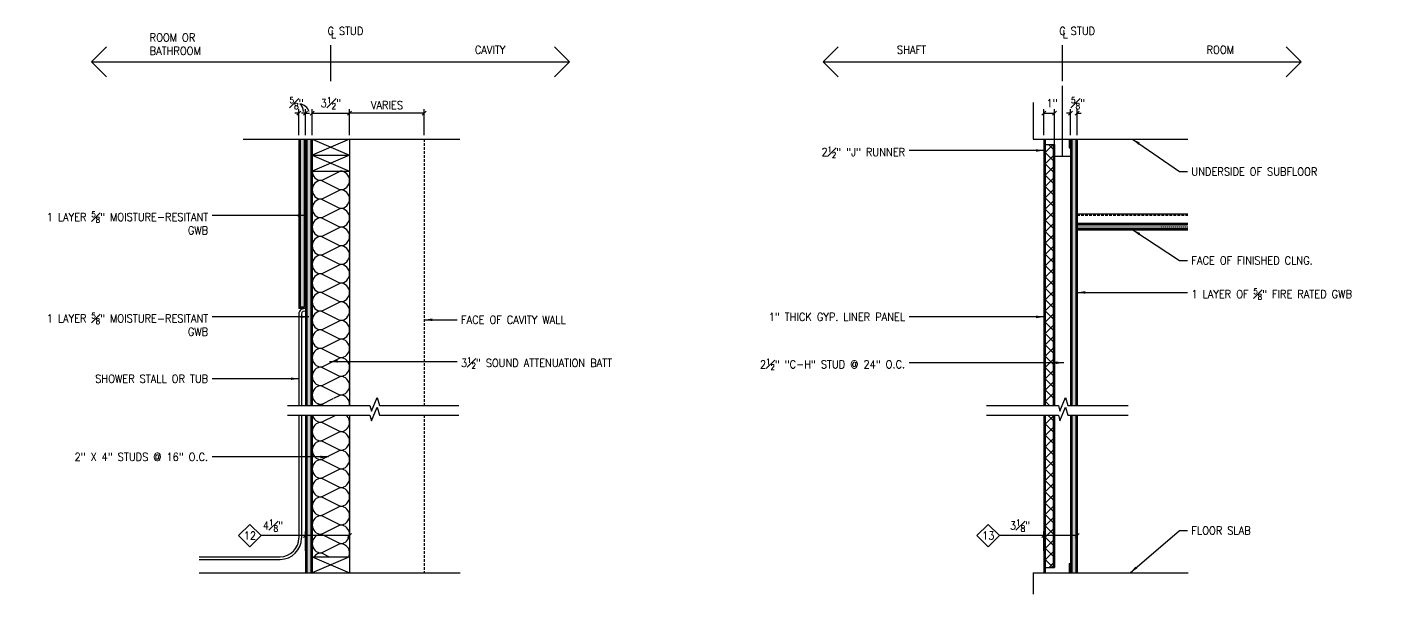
# Model space of a CAD drawing. Header units: inches. Extents: x 14 to 347, y 32 to 277.
# Drawn here: x 154.4 to 280.8, y 32.3 to 85.5 of the extents above; entities that cross this region are included whole.
import ezdxf
from ezdxf.enums import TextEntityAlignment as Align

# ---------------------------------------------------------------- set-up
doc = ezdxf.new("R2010")
doc.units = ezdxf.units.IN
doc.header["$LTSCALE"] = 0.5
doc.header["$MEASUREMENT"] = 0
doc.linetypes.add('DASHED', pattern=[0.75, 0.5, -0.25])
for name, color, linetype in [('A-ANNO-DIMS', 7, 'Continuous'), ('A-ANNO-NOTE', 7, 'Continuous'), ('A-ANNO-SYMB', 7, 'Continuous'), ('A-DETL-MCUT', 2, 'Continuous'), ('A-DETL-PATT', 8, 'Continuous')]:
    doc.layers.add(name, color=color, linetype=linetype)
doc.styles.add('NOTE', font='romans.shx', dxfattribs={"width": 0.9})
doc.dimstyles.new('NOTE8', dxfattribs={"dimscale": 8, "dimtxt": 0.09375, "dimasz": 0.046875, "dimexe": 0.046875, "dimexo": 0.046875, "dimgap": 0.046875, "dimtad": 1, "dimdec": 4, "dimzin": 0, "dimdsep": 46, "dimlunit": 4, "dimtxsty": 'NOTE', "dimblk": 'OBLIQUE', "dimcen": 0.09, "dimadec": 0, "dimazin": 0, "dimtfac": 0.75, "dimtdec": 4, "dimtofl": 0, "dimtmove": 2, "dimatfit": 3, "dimldrblk": 'OBLIQUE', "dimfxl": 0, "dimfrac": 1, "dimtolj": 1, "dimtzin": 0, "dimarcsym": 0})
doc.dimstyles.new('TEXT8', dxfattribs={"dimscale": 8, "dimtxt": 0.09375, "dimasz": 0.09375, "dimexe": 0.046875, "dimexo": 0.046875, "dimgap": 0.046875, "dimtad": 0, "dimdec": 4, "dimzin": 0, "dimdsep": 46, "dimlunit": 4, "dimtxsty": 'NOTE', "dimcen": 0.09, "dimadec": 0, "dimazin": 0, "dimtfac": 0.75, "dimtdec": 4, "dimtofl": 0, "dimtmove": 2, "dimatfit": 3, "dimfxl": 0, "dimfrac": 1, "dimtolj": 1, "dimtzin": 0, "dimarcsym": 0})

# ---------------------------------------------------------------- blocks, each defined once
blk = doc.blocks.new('_Oblique')
at = {"color": 0, "lineweight": -2}
blk.add_line((-0.5, -0.5), (0.5, 0.5), dxfattribs=at)
blk = doc.blocks.new('*D55')
at = {"layer": 'A-ANNO-DIMS', "color": 0, "lineweight": -2}
for p, q in [((180.47, 36.38), (180.47, 38.17)), ((184.6, 37.91), (184.6, 38.17)), ((184.6, 37.79), (180.47, 37.79))]:
    blk.add_line(p, q, dxfattribs=at)
at = {"layer": 'Defpoints', "color": 0}
for p in [(180.47, 37.79), (184.6, 37.53), (180.47, 36.01)]:
    blk.add_point(p, dxfattribs=at)
at = {"layer": 'A-ANNO-DIMS', "color": 0, "lineweight": -2, "xscale": 0.375, "yscale": 0.375, "zscale": 0.375, "rotation": 180}
blk.add_blockref('_Oblique', (180.47, 37.79), dxfattribs=at)
at = {"layer": 'A-ANNO-DIMS', "color": 0, "lineweight": -2, "xscale": 0.375, "yscale": 0.375, "zscale": 0.375}
blk.add_blockref('_Oblique', (184.6, 37.79), dxfattribs=at)
at = {"layer": 'A-ANNO-DIMS', "color": 0, "insert": (177.42, 38.73), "char_height": 0.75, "attachment_point": 5, "style": 'NOTE'}
blk.add_mtext('\\A1;4{\\H0.750000x;\\S1#8;}"', dxfattribs=at)
blk = doc.blocks.new('*D58')
at = {"layer": 'A-ANNO-DIMS', "color": 0, "lineweight": -2}
for p, q in [((184.6, 77.07), (184.6, 77.78)), ((191.6, 77.41), (184.6, 77.41)), ((191.6, 75.35), (191.6, 77.78))]:
    blk.add_line(p, q, dxfattribs=at)
at = {"layer": 'Defpoints', "color": 0}
for p in [(184.6, 77.41), (184.6, 76.69), (191.6, 74.98)]:
    blk.add_point(p, dxfattribs=at)
at = {"layer": 'A-ANNO-DIMS', "color": 0, "lineweight": -2, "xscale": 0.375, "yscale": 0.375, "zscale": 0.375, "rotation": 180}
blk.add_blockref('_Oblique', (184.6, 77.41), dxfattribs=at)
at = {"layer": 'A-ANNO-DIMS', "color": 0, "lineweight": -2, "xscale": 0.375, "yscale": 0.375, "zscale": 0.375}
blk.add_blockref('_Oblique', (191.6, 77.41), dxfattribs=at)
at = {"layer": 'A-ANNO-DIMS', "color": 0, "insert": (188.1, 78.16), "char_height": 0.75, "attachment_point": 5, "style": 'NOTE'}
blk.add_mtext('\\A1;VARIES', dxfattribs=at)
blk = doc.blocks.new('*D57')
at = {"layer": 'A-ANNO-DIMS', "color": 0, "lineweight": -2}
for p, q in [((180.47, 77.41), (180.1, 77.41)), ((180.47, 75.35), (180.47, 77.78)), ((181.1, 75.35), (181.1, 77.78)), ((181.1, 77.41), (181.47, 77.41))]:
    blk.add_line(p, q, dxfattribs=at)
at = {"layer": 'Defpoints', "color": 0}
for p in [(181.1, 77.41), (180.47, 74.98), (181.1, 74.98)]:
    blk.add_point(p, dxfattribs=at)
at = {"layer": 'A-ANNO-DIMS', "color": 0, "lineweight": -2, "xscale": 0.375, "yscale": 0.375, "zscale": 0.375}
blk.add_blockref('_Oblique', (180.47, 77.41), dxfattribs=at)
at = {"layer": 'A-ANNO-DIMS', "color": 0, "lineweight": -2, "xscale": 0.375, "yscale": 0.375, "zscale": 0.375, "rotation": 180}
blk.add_blockref('_Oblique', (181.1, 77.41), dxfattribs=at)
blk = doc.blocks.new('*D56')
at = {"layer": 'A-ANNO-DIMS', "color": 0, "lineweight": -2}
for p, q in [((181.1, 75.35), (181.1, 77.78)), ((181.1, 77.41), (184.6, 77.41)), ((184.6, 75.35), (184.6, 77.78))]:
    blk.add_line(p, q, dxfattribs=at)
at = {"layer": 'Defpoints', "color": 0}
for p in [(184.6, 77.41), (181.1, 74.98), (184.6, 74.98)]:
    blk.add_point(p, dxfattribs=at)
at = {"layer": 'A-ANNO-DIMS', "color": 0, "lineweight": -2, "xscale": 0.375, "yscale": 0.375, "zscale": 0.375, "rotation": 180}
blk.add_blockref('_Oblique', (181.1, 77.41), dxfattribs=at)
at = {"layer": 'A-ANNO-DIMS', "color": 0, "lineweight": -2, "xscale": 0.375, "yscale": 0.375, "zscale": 0.375}
blk.add_blockref('_Oblique', (184.6, 77.41), dxfattribs=at)
at = {"layer": 'A-ANNO-DIMS', "color": 0, "insert": (182.85, 78.35), "char_height": 0.75, "attachment_point": 5, "style": 'NOTE'}
blk.add_mtext('\\A1;3{\\H0.750000x;\\S1#2;}"', dxfattribs=at)
blk = doc.blocks.new('*D59')
at = {"layer": 'A-ANNO-DIMS', "color": 0, "lineweight": -2}
for p, q in [((179.85, 77.41), (179.47, 77.41)), ((179.85, 75.35), (179.85, 77.78)), ((180.47, 75.35), (180.47, 77.78)), ((180.47, 77.41), (180.85, 77.41))]:
    blk.add_line(p, q, dxfattribs=at)
at = {"layer": 'Defpoints', "color": 0}
for p in [(180.47, 77.41), (179.85, 74.98), (180.47, 74.98)]:
    blk.add_point(p, dxfattribs=at)
at = {"layer": 'A-ANNO-DIMS', "color": 0, "lineweight": -2, "xscale": 0.375, "yscale": 0.375, "zscale": 0.375}
blk.add_blockref('_Oblique', (179.85, 77.41), dxfattribs=at)
at = {"layer": 'A-ANNO-DIMS', "color": 0, "lineweight": -2, "xscale": 0.375, "yscale": 0.375, "zscale": 0.375, "rotation": 180}
blk.add_blockref('_Oblique', (180.47, 77.41), dxfattribs=at)
at = {"layer": 'A-ANNO-DIMS', "color": 0, "insert": (179.63, 78.35), "char_height": 0.75, "attachment_point": 5, "style": 'NOTE'}
blk.add_mtext('\\A1;{\\H0.750000x;\\S5#8;}"', dxfattribs=at)
blk = doc.blocks.new('*D60')
at = {"layer": 'A-ANNO-DIMS', "color": 0, "lineweight": -2}
for p, q in [((249.65, 36.38), (249.65, 38.17)), ((252.78, 37.91), (252.78, 38.17)), ((252.78, 37.79), (249.65, 37.79))]:
    blk.add_line(p, q, dxfattribs=at)
at = {"layer": 'Defpoints', "color": 0}
for p in [(249.65, 37.79), (252.78, 37.53), (249.65, 36.01)]:
    blk.add_point(p, dxfattribs=at)
at = {"layer": 'A-ANNO-DIMS', "color": 0, "lineweight": -2, "xscale": 0.375, "yscale": 0.375, "zscale": 0.375, "rotation": 180}
blk.add_blockref('_Oblique', (249.65, 37.79), dxfattribs=at)
at = {"layer": 'A-ANNO-DIMS', "color": 0, "lineweight": -2, "xscale": 0.375, "yscale": 0.375, "zscale": 0.375}
blk.add_blockref('_Oblique', (252.78, 37.79), dxfattribs=at)
at = {"layer": 'A-ANNO-DIMS', "color": 0, "insert": (247.41, 38.73), "char_height": 0.75, "attachment_point": 5, "style": 'NOTE'}
blk.add_mtext('\\A1;3{\\H0.750000x;\\S1#8;}"', dxfattribs=at)
blk = doc.blocks.new('*D62')
at = {"layer": 'A-ANNO-DIMS', "color": 0, "lineweight": -2}
for p, q in [((249.65, 75.35), (249.65, 77.78)), ((249.65, 77.41), (250.65, 77.41)), ((250.65, 74.42), (250.65, 77.78))]:
    blk.add_line(p, q, dxfattribs=at)
at = {"layer": 'Defpoints', "color": 0}
for p in [(250.65, 77.41), (249.65, 74.98), (250.65, 74.04)]:
    blk.add_point(p, dxfattribs=at)
at = {"layer": 'A-ANNO-DIMS', "color": 0, "lineweight": -2, "xscale": 0.375, "yscale": 0.375, "zscale": 0.375, "rotation": 180}
blk.add_blockref('_Oblique', (249.65, 77.41), dxfattribs=at)
at = {"layer": 'A-ANNO-DIMS', "color": 0, "lineweight": -2, "xscale": 0.375, "yscale": 0.375, "zscale": 0.375}
blk.add_blockref('_Oblique', (250.65, 77.41), dxfattribs=at)
at = {"layer": 'A-ANNO-DIMS', "color": 0, "insert": (250.42, 78.35), "char_height": 0.75, "attachment_point": 5, "style": 'NOTE'}
blk.add_mtext('\\A1;1"', dxfattribs=at)
blk = doc.blocks.new('*D61')
at = {"layer": 'A-ANNO-DIMS', "color": 0, "lineweight": -2}
for p, q in [((252.15, 77.41), (251.78, 77.41)), ((252.15, 75.35), (252.15, 77.78)), ((252.78, 75.35), (252.78, 77.78)), ((252.78, 77.41), (253.15, 77.41))]:
    blk.add_line(p, q, dxfattribs=at)
at = {"layer": 'Defpoints', "color": 0}
for p in [(252.78, 77.41), (252.15, 74.98), (252.78, 74.98)]:
    blk.add_point(p, dxfattribs=at)
at = {"layer": 'A-ANNO-DIMS', "color": 0, "lineweight": -2, "xscale": 0.375, "yscale": 0.375, "zscale": 0.375}
blk.add_blockref('_Oblique', (252.15, 77.41), dxfattribs=at)
at = {"layer": 'A-ANNO-DIMS', "color": 0, "lineweight": -2, "xscale": 0.375, "yscale": 0.375, "zscale": 0.375, "rotation": 180}
blk.add_blockref('_Oblique', (252.78, 77.41), dxfattribs=at)
at = {"layer": 'A-ANNO-DIMS', "color": 0, "insert": (252.85, 78.35), "char_height": 0.75, "attachment_point": 5, "style": 'NOTE'}
blk.add_mtext('\\A1;{\\H0.750000x;\\S5#8;}"', dxfattribs=at)
blk = doc.blocks.new('IDENYQ1')
blk.add_lwpolyline([(0, -1.06), (1.06, 0), (0, 1.06), (-1.06, 0)], close=True)
at = {"style": 'NOTE', "width": 0.9}
blk.add_attdef('#', text='', height=0.75, dxfattribs=at).set_placement((0, 0), align=Align.MIDDLE)
blk = doc.blocks.new('TT')
for q in [(-1.41, 1.41), (-1.41, -1.41)]:
    blk.add_line((0, 0), q)

msp = doc.modelspace()

# ---------------------------------------------------------------- hatches: boundary and pattern name
at = {"layer": 'A-DETL-PATT'}
h = msp.add_hatch(dxfattribs=at)
h.set_pattern_fill('DOTS', color=256, scale=3, style=0)
h.paths.add_polyline_path([(180.97174, 49.08089), (180.59674, 49.08089), (180.59674, 34.31403), (180.97174, 34.31403)])
h.paths.add_polyline_path([(180.97174, 74.97513), (180.59674, 74.97513), (180.59674, 49.99006), (180.97174, 49.99006)])
h.paths.add_polyline_path([(180.34674, 74.97513), (179.97174, 74.97513), (179.97174, 59.20735), (180.34674, 59.20735)])
h = msp.add_hatch(dxfattribs=at)
h.set_pattern_fill('DOTS', color=256, scale=3, style=0)
h.paths.add_polyline_path([(252.65261, 49.08089), (252.27761, 49.08089), (252.27761, 34.31403), (252.65261, 34.31403)])
h.paths.add_polyline_path([(252.65261, 74.97513), (252.27761, 74.97513), (252.27761, 49.99006), (252.65261, 49.99006)])
h = msp.add_hatch(dxfattribs=at)
h.set_pattern_fill('NET', color=256, scale=6, angle=45, style=0)
h.paths.add_polyline_path([(250.52761, 49.08089), (249.77761, 49.08089), (249.77761, 34.81403), (250.52761, 34.81403)])
h.paths.add_polyline_path([(250.52761, 74.47513), (249.77761, 74.47513), (249.77761, 49.99006), (250.52761, 49.99006)])
h = msp.add_hatch(dxfattribs=at)
h.set_pattern_fill('DOTS', color=256, scale=3, style=0)
h.paths.add_polyline_path([(263.11732, 66.97513), (252.77761, 66.97513), (252.77761, 66.60013), (263.11732, 66.60013)])

# ---------------------------------------------------------------- linework, layer by layer
at = {"layer": 'A-ANNO-DIMS'}
for p, q in [((180.47174, 37.79135), (176.31944, 37.79135)), ((249.65261, 37.79135), (245.50031, 37.79135))]:
    msp.add_line(p, q, dxfattribs=at)
for centre, radius, start, end in [((179.4658, 77.60674), 0.8124, 357.3599038, 54.8893614), ((179.79218, 77.18955), 1.0909, 19.5565059, 82.5802918)]:
    msp.add_arc(centre, radius, start, end, dxfattribs=at)
at = {"layer": 'A-ANNO-NOTE'}
for p, q in [((182.84674, 80.4211), (182.84674, 83.78005)), ((251.40261, 80.4211), (251.40261, 83.78005)), ((160.40858, 82.22513), (205.20252, 82.22513)), ((228.96445, 82.22513), (273.75839, 82.22513)), ((251.40261, 73.37047), (251.40261, 79.98653)), ((250.65261, 73.37047), (252.15261, 73.37047))]:
    msp.add_line(p, q, dxfattribs=at)
at = {"layer": 'A-ANNO-SYMB'}
for p, q in [((178.77066, 49.99006), (186.50133, 49.99006)), ((187.39347, 49.99006), (194.83756, 49.99006)), ((244.27001, 49.99006), (251.00068, 49.99006)), ((251.89283, 49.99006), (257.55083, 49.99006)), ((178.77066, 49.08089), (186.50133, 49.08089)), ((187.39347, 49.08089), (194.83756, 49.08089)), ((244.27001, 49.08089), (251.00068, 49.08089)), ((251.89283, 49.08089), (257.55083, 49.08089)), ((180.47174, 37.79135), (176.31944, 37.79135)), ((249.65261, 37.79135), (245.50031, 37.79135))]:
    msp.add_line(p, q, dxfattribs=at)
for points in [[(186.50133, 49.99006), (186.64699, 49.46062), (187.17499, 50.75165), (187.39347, 49.99006)], [(251.00068, 49.99006), (251.14634, 49.46062), (251.67434, 50.75165), (251.89283, 49.99006)], [(186.50133, 49.08089), (186.64699, 48.55145), (187.17499, 49.84248), (187.39347, 49.08089)], [(251.00068, 49.08089), (251.14634, 48.55145), (251.67434, 49.84248), (251.89283, 49.08089)]]:
    msp.add_lwpolyline(points, dxfattribs=at)
at = {"layer": 'A-DETL-MCUT'}
for p, q in [((248.65261, 78.39517), (248.65261, 74.97513)), ((174.6379, 74.97513), (194.93644, 74.97513)), ((179.84674, 74.97513), (179.84674, 59.08235)), ((179.97174, 74.97513), (179.97174, 59.20735)), ((180.34674, 74.97513), (180.34674, 59.20735)), ((180.47174, 74.97513), (180.47174, 49.99006)), ((180.59674, 74.97513), (180.59674, 49.99006)), ((180.97174, 74.97513), (180.97174, 49.99006)), ((181.09674, 74.97513), (181.09674, 49.99006)), ((181.09674, 74.97513), (184.59674, 73.47513)), ((184.59674, 74.97513), (181.09674, 73.47513)), ((184.59674, 74.97513), (184.59674, 49.99006)), ((248.65261, 74.97513), (263.11732, 74.97513)), ((249.65261, 74.97513), (249.65261, 49.99006)), ((249.77761, 74.97513), (249.77761, 49.99006)), ((252.02761, 74.97513), (252.02761, 74.14908)), ((252.15261, 74.97513), (252.15261, 49.99006)), ((252.27761, 74.97513), (252.27761, 49.99006)), ((252.65261, 74.97513), (252.65261, 49.99006)), ((252.77761, 74.97513), (252.77761, 49.99006)), ((181.09674, 73.47513), (184.59674, 73.47513)), ((184.59674, 73.47513), (181.09674, 71.97513)), ((181.09674, 73.47513), (184.59674, 71.97513)), ((249.65261, 74.47513), (250.65261, 74.47513)), ((250.52761, 74.47513), (250.52761, 49.99006)), ((250.65261, 74.47513), (250.65261, 49.99006)), ((252.02761, 74.14908), (252.15261, 74.14908)), ((181.09674, 71.97513), (184.59674, 71.97513)), ((252.77761, 67.97513), (263.11732, 67.97513)), ((252.77761, 67.10013), (263.11732, 67.10013)), ((252.77761, 66.97513), (263.11732, 66.97513)), ((252.77761, 66.60013), (263.11732, 66.60013)), ((252.77761, 66.47513), (263.11732, 66.47513)), ((180.47174, 59.08235), (179.84674, 59.08235)), ((179.84674, 58.58235), (179.84674, 49.99006)), ((180.34674, 59.20735), (179.97174, 59.20735)), ((180.09674, 58.58235), (180.09674, 49.99006)), ((179.84674, 49.08089), (179.84674, 37.56403)), ((180.09674, 49.08089), (180.09674, 37.56403)), ((180.47174, 49.08089), (180.47174, 34.31403)), ((180.59674, 49.08089), (180.59674, 34.31403)), ((180.97174, 49.08089), (180.97174, 34.31403)), ((181.09674, 49.08089), (181.09674, 34.31403)), ((184.59674, 49.08089), (184.59674, 34.31403)), ((249.65261, 49.08089), (249.65261, 34.31403)), ((249.77761, 49.08089), (249.77761, 34.31403)), ((250.52761, 49.08089), (250.52761, 34.81403)), ((250.65261, 49.08089), (250.65261, 34.81403)), ((252.15261, 49.08089), (252.15261, 34.31403)), ((252.27761, 49.08089), (252.27761, 34.31403)), ((252.65261, 49.08089), (252.65261, 34.31403)), ((252.77761, 49.08089), (252.77761, 34.31403)), ((170.50506, 35.81403), (178.09674, 35.81403)), ((170.50506, 35.56403), (178.09674, 35.56403)), ((181.09674, 35.81403), (184.59674, 34.31403)), ((184.59674, 35.81403), (181.09674, 34.31403)), ((181.09674, 35.81403), (184.59674, 35.81403)), ((170.50506, 34.31403), (194.97294, 34.31403)), ((248.65261, 34.31403), (263.15381, 34.31403)), ((248.65261, 34.31403), (248.65261, 32.31403)), ((249.65261, 34.81403), (250.65261, 34.81403)), ((252.02761, 35.16929), (252.02761, 34.31403)), ((252.02761, 35.16929), (252.15261, 35.16929))]:
    msp.add_line(p, q, dxfattribs=at)
at = {"layer": 'A-DETL-MCUT', "linetype": 'DASHED'}
for p, q in [((191.59674, 74.97513), (191.59674, 49.99006)), ((252.77761, 67.85013), (263.11732, 67.85013)), ((191.59674, 49.08089), (191.59674, 34.31403))]:
    msp.add_line(p, q, dxfattribs=at)
at = {"layer": 'A-DETL-MCUT'}
for centre, radius, start, end in [((180.34674, 58.58235), 0.5, 75.5224878, 180), ((180.34674, 58.58235), 0.25, 60, 180), ((178.09674, 37.56403), 2, 270, 360), ((178.09674, 37.56403), 1.75, 270, 360)]:
    msp.add_arc(centre, radius, start, end, dxfattribs=at)
at = {"layer": 'A-DETL-PATT'}
for p, q in [((181.97174, 71.10013), (183.72174, 71.97513)), ((181.97174, 71.10013), (183.72174, 70.22513)), ((181.97174, 69.35013), (183.72174, 70.22513)), ((181.97174, 69.35013), (183.72174, 68.47513)), ((181.97174, 67.60013), (183.72174, 68.47513)), ((181.97174, 67.60013), (183.72174, 66.72513)), ((181.97174, 65.85013), (183.72174, 66.72513)), ((181.97174, 65.85013), (183.72174, 64.97513)), ((181.97174, 64.10013), (183.72174, 64.97513)), ((181.97174, 64.10013), (183.72174, 63.22513)), ((181.97174, 62.35013), (183.72174, 63.22513)), ((181.97174, 62.35013), (183.72174, 61.47513)), ((181.97174, 60.60013), (183.72174, 61.47513)), ((181.97174, 60.60013), (183.72174, 59.72513)), ((181.97174, 58.85013), (183.72174, 59.72513)), ((181.97174, 58.85013), (183.72174, 57.97513)), ((181.97174, 57.10013), (183.72174, 57.97513)), ((181.97174, 57.10013), (183.72174, 56.22513)), ((181.97174, 55.35013), (183.72174, 56.22513)), ((181.97174, 55.35013), (183.72174, 54.47513)), ((181.97174, 53.60013), (183.72174, 54.47513)), ((181.97174, 53.60013), (183.72174, 52.72513)), ((181.97174, 51.85013), (183.72174, 52.72513)), ((181.97174, 51.85013), (183.72174, 50.97513)), ((181.97174, 50.10013), (183.06447, 50.64649)), ((183.12846, 50.67849), (183.72174, 50.97513)), ((181.97174, 50.10013), (182.19187, 49.99006)), ((181.97174, 48.41765), (183.29821, 49.08089)), ((181.97174, 48.41765), (183.72174, 47.54265)), ((181.97174, 46.66765), (183.72174, 47.54265)), ((181.97174, 46.66765), (183.72174, 45.79265)), ((181.97174, 44.91765), (183.72174, 45.79265)), ((181.97174, 44.91765), (183.72174, 44.04265)), ((181.97174, 43.16765), (183.72174, 44.04265)), ((181.97174, 43.16765), (183.72174, 42.29265)), ((181.97174, 41.41765), (183.72174, 42.29265)), ((181.97174, 41.41765), (183.72174, 40.54265)), ((181.97174, 39.66765), (183.72174, 40.54265)), ((181.97174, 39.66765), (183.72174, 38.79265)), ((181.97174, 37.91765), (183.72174, 38.79265)), ((181.97174, 37.91765), (183.72174, 37.04265)), ((181.97174, 36.16765), (183.72174, 37.04265)), ((181.97174, 36.16765), (182.67897, 35.81403))]:
    msp.add_line(p, q, dxfattribs=at)
for centre, start, end in [((181.97174, 71.97513), 180, 270), ((181.97174, 70.22513), 90, 270), ((183.72174, 71.10013), 270, 90), ((183.72174, 69.35013), 270, 90), ((181.97174, 68.47513), 90, 270), ((183.72174, 67.60013), 270, 90), ((181.97174, 66.72513), 90, 270), ((181.97174, 64.97513), 90, 270), ((183.72174, 65.85013), 270, 90), ((183.72174, 64.10013), 270, 90), ((181.97174, 63.22513), 90, 270), ((183.72174, 62.35013), 270, 90), ((181.97174, 61.47513), 90, 270), ((183.72174, 60.60013), 270, 90), ((181.97174, 59.72513), 90, 270), ((183.72174, 58.85013), 270, 90), ((181.97174, 57.97513), 90, 270), ((181.97174, 56.22513), 90, 270), ((183.72174, 57.10013), 270, 90), ((183.72174, 55.35013), 270, 90), ((181.97174, 54.47513), 90, 270), ((183.72174, 53.60013), 270, 90), ((181.97174, 52.72513), 90, 270), ((181.97174, 50.97513), 90, 270), ((183.72174, 51.85013), 270, 90), ((183.72174, 50.10013), 352.7736045, 90), ((181.97174, 49.22513), 90, 119.0484157), ((181.97174, 47.54265), 90, 270), ((181.97174, 49.29265), 194.0055642, 270), ((183.72174, 48.41765), 270, 49.2867819), ((183.72174, 46.66765), 270, 90), ((181.97174, 45.79265), 90, 270), ((183.72174, 44.91765), 270, 90), ((181.97174, 44.04265), 90, 270), ((181.97174, 42.29265), 90, 270), ((183.72174, 43.16765), 270, 90), ((183.72174, 41.41765), 270, 90), ((181.97174, 40.54265), 90, 270), ((183.72174, 39.66765), 270, 90), ((181.97174, 38.79265), 90, 270), ((181.97174, 37.04265), 90, 270), ((183.72174, 37.91765), 270, 90), ((183.72174, 36.16765), 336.1632827, 90), ((181.97174, 35.29265), 90, 143.4254336)]:
    msp.add_arc(centre, 0.875, start, end, dxfattribs=at)

# ---------------------------------------------------------------- block references
at = {"layer": 'A-ANNO-NOTE', "xscale": -1}
for p in [(160.40858, 82.22513), (228.96445, 82.22513)]:
    msp.add_blockref('TT', p, dxfattribs=at)
at = {"layer": 'A-ANNO-NOTE'}
for p in [(205.20252, 82.22513), (273.75839, 82.22513)]:
    msp.add_blockref('TT', p, dxfattribs=at)
at = {"layer": 'A-ANNO-SYMB'}
for p, values in [((175.25878, 37.79135), {'#': '12'}), ((244.43965, 37.79135), {'#': '13'})]:
    msp.add_blockref('IDENYQ1', p, dxfattribs=at).add_auto_attribs(values)

# ---------------------------------------------------------------- texts
at = {"layer": 'A-ANNO-NOTE', "char_height": 0.75, "style": 'NOTE'}
for s, insert, width, attachment_point in [('ROOM OR\\PBATHROOM', (165.86849, 84.87644), 6.345085, 1), ('C STUD', (182.5318, 85.49473), 5.2763516, 1), ('L', (182.84057, 85.18636), 2.5, 1), ('C STUD', (251.08767, 85.49473), 5.2763516, 1), ('L', (251.39644, 85.18636), 2.5, 1), ('CAVITY', (196.33404, 83.72859), 2.5, 1), ('SHAFT', (235.88243, 83.72859), 2.5, 1), ('ROOM', (264.88991, 83.72859), 2.5, 1), ('\\A1;2{\\H0.7x;\\S1#2;}" "J" RUNNER', (236.64649, 74.28679), 17.125, 3), ('\\A1;UNDERSIDE OF SUBFLOOR', (263.46568, 72.29982), 14, 1), ('\\A1;1 LAYER {\\H0.7x;\\S5#8;}" MOISTURE-RESITANT\\PGWB', (171.35193, 68.19488), 17.6875, 3), ('\\A1;FACE OF FINISHED CLNG.', (263.46568, 63.96822), 14, 1), ('\\A1;1 LAYER OF {\\H0.7x;\\S5#8;}" FIRE RATED GWB', (263.46568, 60.97158), 18.7082078, 1), ('\\A1;1 LAYER {\\H0.7x;\\S5#8;}" MOISTURE-RESITANT\\PGWB', (171.35193, 58.68536), 17.6875, 3), ('FACE OF CAVITY WALL', (195.04273, 58.41141), 17.6875, 1), ('1" THICK GYP. LINER PANEL', (236.64649, 58.67997), 17.125, 3), ('\\A1;3{\\H0.7x;\\S1#2;}" SOUND ATTENUATION BATT', (195.04273, 54.51004), 18.125, 1), ('\\A1;2{\\H0.7x;\\S1#2;}" "C-H" STUD @ 24" O.C.', (236.64649, 54.38084), 17.125, 3), ('SHOWER STALL OR TUB', (171.35193, 52.88057), 17.6875, 3), ('2" X 4" STUDS @ 16" O.C.', (171.35193, 45.54783), 18.125, 3), ('\\A1;FLOOR SLAB', (263.46568, 38.64181), 14, 1)]:
    msp.add_mtext(s, dxfattribs=dict(at, insert=insert, width=width, attachment_point=attachment_point))

# ---------------------------------------------------------------- dimensions: what is measured, and where the dimension line sits
at = {"layer": 'A-ANNO-DIMS'}
for base, p1, p2, picture, middle in [((180.47174, 77.40888), (179.84674, 74.97513), (180.47174, 74.97513), '*D59', (179.63181, 78.34638)), ((250.65261, 77.40888), (249.65261, 74.97513), (250.65261, 74.04408), '*D62', (250.4156, 78.34638)), ((252.77761, 77.40888), (252.15261, 74.97513), (252.77761, 74.97513), '*D61', (252.85076, 78.34638)), ((180.47174, 37.79135), (184.59674, 37.53244), (180.47174, 36.00851), '*D55', (177.41629, 38.72885)), ((249.65261, 37.79135), (252.77761, 37.53244), (249.65261, 36.00851), '*D60', (247.40878, 38.72885))]:
    dim = msp.add_linear_dim(base=base, p1=p1, p2=p2, dimstyle='NOTE8', dxfattribs=at)
    dim.commit()
    dim.dimension.update_dxf_attribs({"geometry": picture, "text_midpoint": middle, "dimtype": 160})
dim = msp.add_linear_dim(base=(184.59674, 77.40888), p1=(181.09674, 74.97513), p2=(184.59674, 74.97513), dimstyle='NOTE8', dxfattribs=at)
dim.commit()
dim.dimension.update_dxf_attribs({"geometry": '*D56', "text_midpoint": (182.84674, 78.34638)})
dim = msp.add_linear_dim(base=(184.59674, 77.40888), p1=(191.59674, 74.97513), p2=(184.59674, 76.69291), angle=180, text='VARIES', dimstyle='NOTE8', dxfattribs=at)
dim.commit()
dim.dimension.update_dxf_attribs({"geometry": '*D58', "text_midpoint": (188.09674, 78.15888)})
dim = msp.add_linear_dim(base=(181.09674, 77.40888), p1=(180.47174, 74.97513), p2=(181.09674, 74.97513), text=' ', dimstyle='NOTE8', dxfattribs=at)
dim.commit()
dim.dimension.update_dxf_attribs({"geometry": '*D57', "text_midpoint": (181.16989, 78.34638), "dimtype": 160})

# ---------------------------------------------------------------- leaders
at = {"layer": 'A-ANNO-NOTE', "annotation_type": 0, "has_hookline": 1}
for points, hookline_direction, text_width in [([(257.95394, 74.97513), (262.34068, 71.92482), (263.09068, 71.92482)], 0, 13.21071), ([(249.65261, 73.91179), (237.02149, 73.91179)], 1, 8.41643), ([(180.47174, 67.81988), (171.72693, 67.81988)], 1, 16.97607), ([(257.97642, 66.47513), (262.34068, 63.59322), (263.09068, 63.59322)], 0, 12.85714), ([(252.77761, 60.59658), (263.09068, 60.59658)], 0, 17.2975), ([(180.7679, 58.31036), (171.72693, 58.31036)], 1, 16.97607), ([(191.59674, 58.03641), (194.66773, 58.03641)], 0, 11.21786), ([(249.65261, 58.30497), (237.02149, 58.30497)], 1, 14.56071), ([(182.7231, 54.13504), (194.66773, 54.13504)], 0, 15.77714), ([(251.51038, 54.00584), (237.02149, 54.00584)], 1, 15.19857), ([(179.84674, 52.50557), (171.72693, 52.50557)], 1, 12.05357), ([(182.61933, 45.17283), (171.72693, 45.17283)], 1, 14.46429), ([(257.74154, 34.31403), (262.34068, 38.26681), (263.09068, 38.26681)], 0, 6.10714)]:
    msp.add_leader(points, dimstyle='TEXT8', override={"dimgap": 0.046875, "dimtad": 0}, dxfattribs=dict(at, hookline_direction=hookline_direction, text_width=text_width))

doc.saveas('drawing.dxf')
